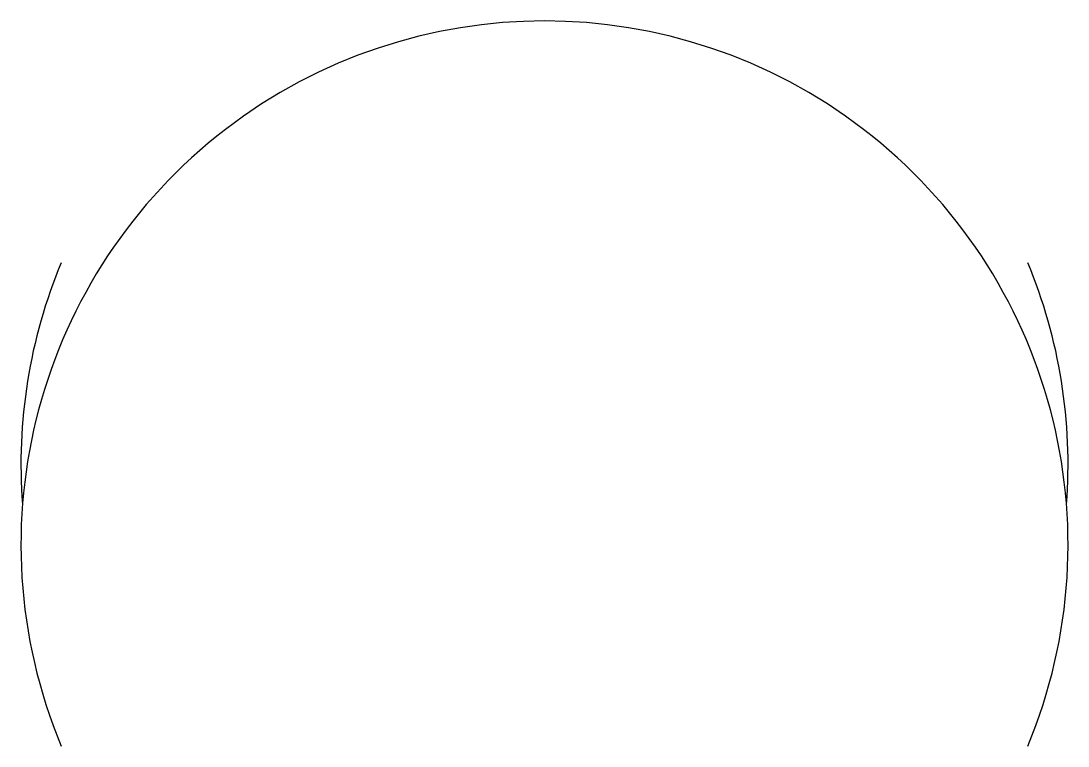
# Model space of a CAD drawing. Header units: millimetres. Extents: x 4.2 to 25.8, y 5 to 20.
import ezdxf

# ---------------------------------------------------------------- set-up
doc = ezdxf.new("R2010")
doc.units = ezdxf.units.MM
doc.layers.get('0').update_dxf_attribs({"lineweight": 25})

msp = doc.modelspace()

# ---------------------------------------------------------------- linework, layer by layer
for centre, start, end in [((15, 9.167), 337.3801, 202.6199), ((15, 10.833), 157.3801, 184.4117), ((15, 10.833), 355.5883, 22.6199)]:
    msp.add_arc(centre, 10.833, start, end)

doc.saveas('drawing.dxf')
